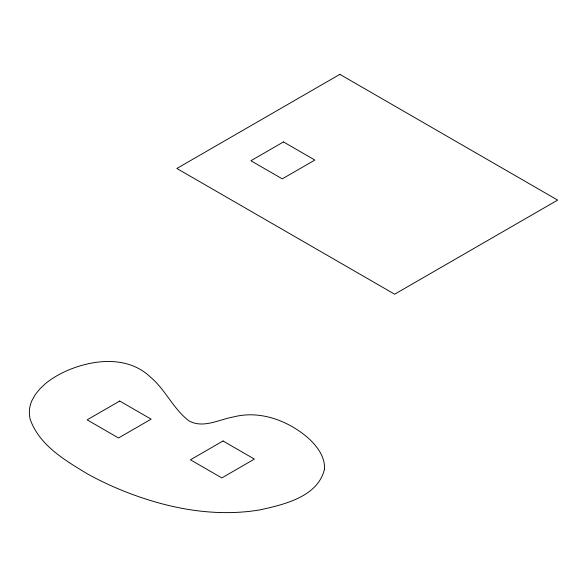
<?xml version="1.0" encoding="UTF-8"?>
<svg xmlns="http://www.w3.org/2000/svg" width="587" height="587" viewBox="0 0 587 587"><rect width="100%" height="100%" fill="white"/><g stroke="black" fill="none" stroke-linecap="round" stroke-linejoin="round"><path stroke-width="0.88" d="M324.435 469.277C317.912 496.918 283.712 504.644 259.85 509.905C213.844 517.595 166.649 508.21 123.791 491.099A295.254 170.465 0 0 1 87.434 473.878C65.106 460.406 39.498 445.408 30.26 419.522A82.884 47.855 0 0 1 32.014 400.407L35.293 394.574L39.696 389.086L45.074 383.971A99.218 57.284 0 0 1 65.634 371.3C92.108 359.339 127.335 355.245 150.169 376.839C165.512 389.489 173.275 409.176 189.241 421.048C203.564 428.664 219.237 419.412 233.677 416.902C255.184 411.318 278.003 417.401 296.347 429.185A118.442 68.378 0 0 1 311.396 441.094C318.734 448.563 325.271 458.344 324.435 469.277M339.858 74.358L176.848 168.469L394.64 294.204L557.65 200.094L339.858 74.358M283.484 141.929L250.898 160.75L282.281 178.866L314.874 160.053L283.484 141.929M119.726 401.038L87.133 419.852L118.523 437.975L151.116 419.162L119.726 401.038M223.023 440.976L190.43 459.797L221.82 477.921L254.413 459.1L223.023 440.976"/></g></svg>
